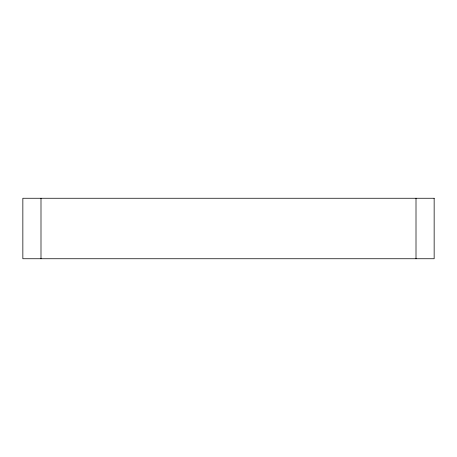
<?xml version="1.0" encoding="UTF-8"?>
<svg xmlns="http://www.w3.org/2000/svg" width="457" height="457" viewBox="0 0 457 457"><rect width="100%" height="100%" fill="white"/><g stroke="black" fill="none" stroke-linecap="round" stroke-linejoin="round"><path stroke-width="0.69" d="M416.007 198.258L416.007 258.742M40.993 198.258L40.993 258.742M434.15 198.258L22.85 198.258L22.85 258.742L434.15 258.742L434.15 198.258"/></g></svg>
